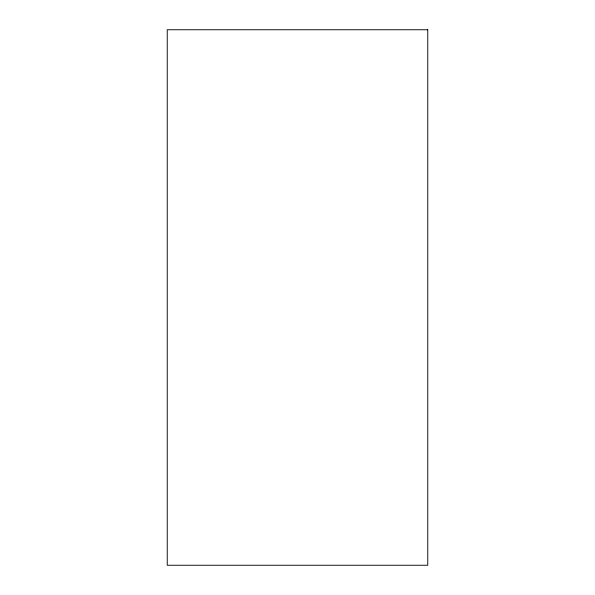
<?xml version="1.0" encoding="UTF-8"?>
<svg xmlns="http://www.w3.org/2000/svg" width="595" height="595" viewBox="0 0 595 595"><rect width="100%" height="100%" fill="white"/><g stroke="black" fill="none" stroke-linecap="round" stroke-linejoin="round"><path stroke-width="0.89" d="M427.76 29.75L167.24 29.75L167.24 565.25L427.76 565.25L427.76 29.75"/></g></svg>
